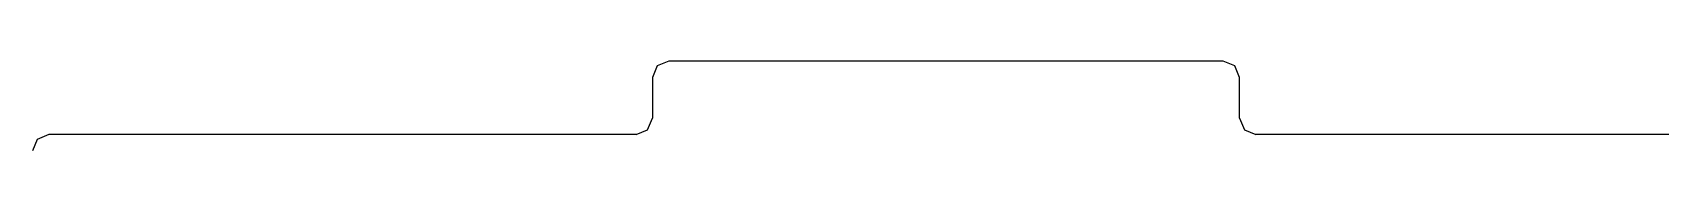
# Model space of a CAD drawing. Extents: x 6 to 289, y 8 to 203.
# Drawn here: x 44.36 to 94.26, y 200.48 to 203.23 of the extents above; entities that cross this region are included whole.
import ezdxf

# ---------------------------------------------------------------- set-up
doc = ezdxf.new("R2010")
doc.units = 0

msp = doc.modelspace()

# ---------------------------------------------------------------- linework, layer by layer
at = {"layer": 'Layer 1'}
for p, q in [((63.8617, 203.228), (63.508175, 203.0815)), ((80.8606, 203.23), (63.8606, 203.23)), ((81.215125, 203.0815), (80.8616, 203.228)), ((63.36, 202.729), (63.36, 201.479)), ((63.508175, 203.0815), (63.3618, 202.728)), ((81.3615, 202.728), (81.215125, 203.0815)), ((81.361, 201.479), (81.361, 202.729)), ((62.8616, 200.978), (63.215125, 201.1245)), ((63.215125, 201.1245), (63.3615, 201.478)), ((81.3615, 201.478), (81.507875, 201.1245)), ((81.507875, 201.1245), (81.8614, 200.978)), ((44.508175, 200.8315), (44.3618, 200.478)), ((44.8617, 200.978), (44.508175, 200.8315)), ((62.8597, 200.979), (44.8614, 200.979)), ((99.8596, 200.979), (81.8613, 200.979)), ((81.8614, 200.978), (81.8617, 200.978))]:
    msp.add_line(p, q, dxfattribs=at)

doc.saveas('drawing.dxf')
